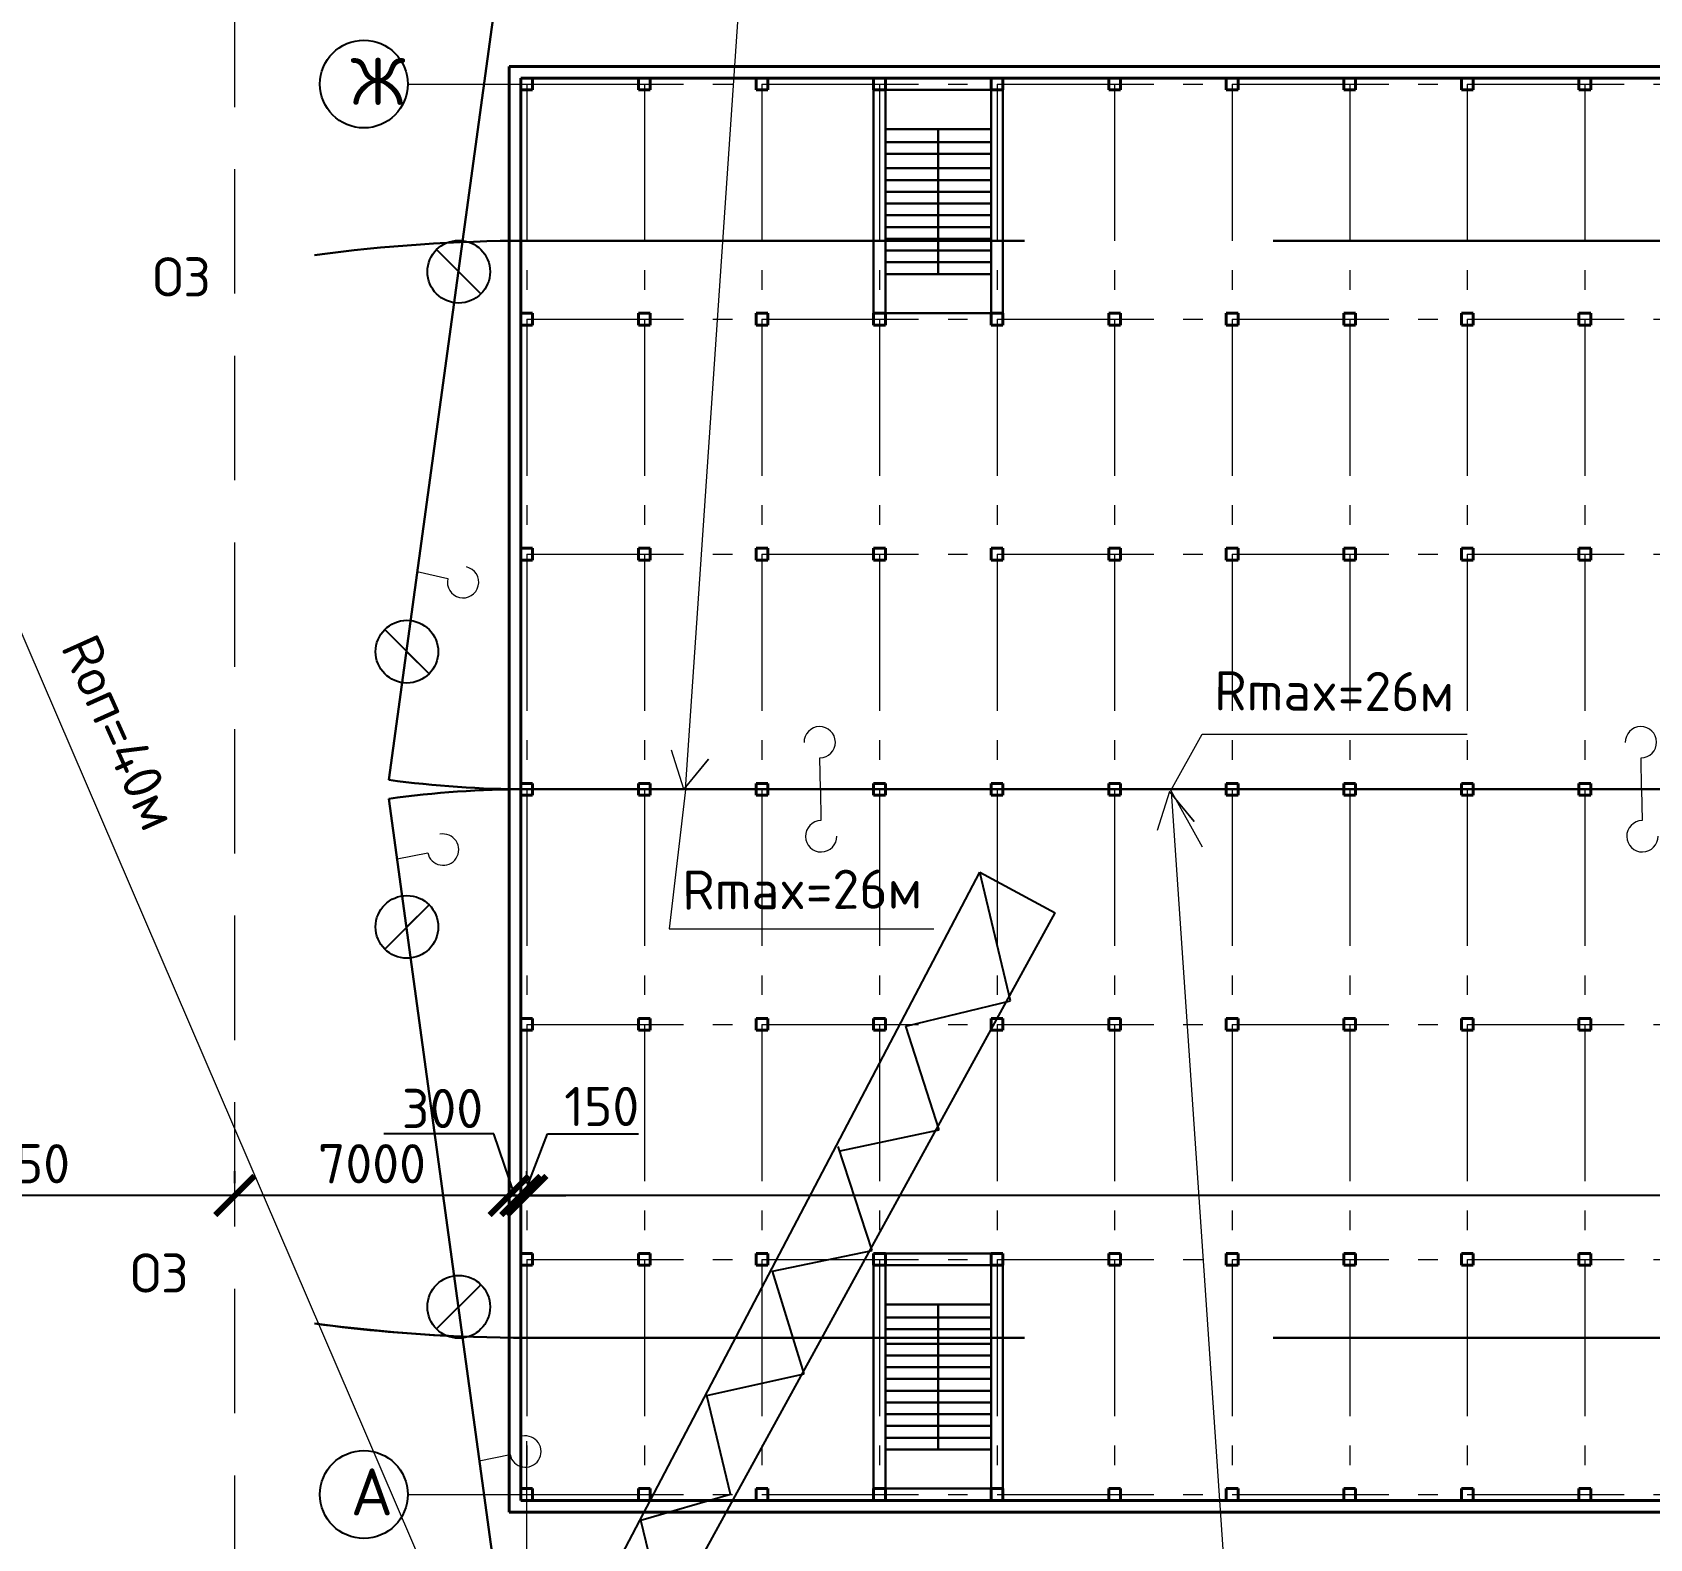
# Model space of a CAD drawing. Header units: millimetres. Extents: x -782 to 10910, y 3841 to 13237.
# Drawn here: x 969.5 to 1052, y 8406.8 to 8483.7 of the extents above; entities that cross this region are included whole.
import ezdxf

# ---------------------------------------------------------------- set-up
doc = ezdxf.new("R2010")
doc.units = ezdxf.units.MM
for name, pattern in [('ACAD_ISO10W100', [18, 12, -3, 0, -3]), ('CENTER2', [28.575, 19.05, -3.175, 3.175, -3.175]), ('GOST2.303 6', [12, 8, -1.5, 1, -1.5]), ('штриховая2', [9.525, 6.35, -3.175])]:
    doc.linetypes.add(name, pattern=pattern)
doc.layers.add('1', color=7, linetype='Continuous')
doc.layers.add('тонкая', color=7, linetype='Continuous')
doc.layers.add('Оbводка', color=1, linetype='Continuous', lineweight=90)
doc.styles.add('2.5', font='isocpeur.ttf', dxfattribs={"height": 2})
doc.styles.add('Isocpeur', font='isocpeur.ttf')
doc.dimstyles.new('М500 стройгенп', dxfattribs={"dimtxt": 2, "dimasz": 2, "dimexe": 1.25, "dimexo": 0.625, "dimtad": 1, "dimlfac": 500, "dimtxsty": '2.5', "dimblk": 'ARCHTICK', "dimcen": 2.5, "dimadec": 0, "dimazin": 0, "dimtfac": 1, "dimtmove": 0, "dimatfit": 3, "dimfxl": 1, "dimarcsym": 0})
pattern_1 = [(50, (1583.6516, 3876.2176), (4.5546167, -0.398477), [0.47625, -5.23875]), (355, (1583.6516, 3876.2176), (-0.8810855, 4.776421), [0.381, -4.1910146]), (100.45144, (1584.031, 3876.1844), (3.673531, 4.377944), [0.40475, -4.452256]), (46.1842, (1583.6516, 3877.4876), (6.776976, -1.051058), [0.714375, -7.858125]), (96.63556, (1584.216, 3877.4), (5.935103, 6.185653), [0.607126, -6.67839]), (351.18415, (1583.6516, 3877.4876), (5.935103, 6.185653), [0.571499, -6.286493]), (21, (1584.2866, 3877.17), (3.7903598, -2.55663), [0.47625, -5.23875]), (326, (1584.2866, 3877.17), (1.5450507, 4.604699), [0.381, -4.191]), (71.45144, (1584.6024, 3876.957), (5.3354105, 2.0480692), [0.40475, -4.4522484]), (37.5, (1583.6516, 3876.2176), (0.0772151, 2.11387597), [0, -4.1402, 0, -4.2545, 0, -4.206875]), (7.5, (1583.6516, 3876.2176), (1.6704916, 2.5045144), [0, -2.4257, 0, -4.04495, 0, -1.603375]), (327.5, (1582.2355, 3876.2176), (3.3897649, -0.1432186), [0, -1.5875, 0, -4.953, 0, -6.57225]), (317.5, (1581.6005, 3876.2176), (3.7032295, 0.6356623), [0, -2.06375, 0, -3.2893, 0, -4.66725])]

# ---------------------------------------------------------------- blocks, each defined once
blk = doc.blocks.new('_ArchTick')
at = {"color": 0, "linetype": 'ByBlock', "const_width": 0.15}
blk.add_lwpolyline([(-0.5, -0.5), (0.5, 0.5)], dxfattribs=at)
blk = doc.blocks.new('*D695')
at = {"color": 0, "lineweight": -2, "transparency": 16777216}
for p, q in [((994.705, 8424.911), (994.705, 8425.536)), ((1194.705, 8424.911), (1194.705, 8425.536)), ((1194.705, 8424.286), (994.705, 8424.286))]:
    blk.add_line(p, q, dxfattribs=at)
at = {"layer": 'Defpoints', "color": 0, "lineweight": -3, "transparency": 16777216}
for p in [(994.705, 8424.286), (994.705, 8424.286), (1194.705, 8424.286)]:
    blk.add_point(p, dxfattribs=at)
at = {"color": 0, "lineweight": -2, "transparency": 16777216, "xscale": 2, "yscale": 2, "zscale": 2, "rotation": 180}
blk.add_blockref('_ArchTick', (994.705, 8424.286), dxfattribs=at)
at = {"color": 0, "lineweight": -2, "transparency": 16777216, "xscale": 2, "yscale": 2, "zscale": 2}
blk.add_blockref('_ArchTick', (1194.705, 8424.286), dxfattribs=at)
at = {"color": 0, "lineweight": 20, "transparency": 16777216, "insert": (1094.705, 8425.911), "char_height": 2, "attachment_point": 5, "style": '2.5'}
blk.add_mtext('100000', dxfattribs=at)
blk = doc.blocks.new('*D696')
at = {"color": 0, "lineweight": -2, "transparency": 16777216}
for p, q in [((979.805, 8424.911), (979.805, 8425.536)), ((993.805, 8424.911), (993.805, 8425.536)), ((993.805, 8424.286), (979.805, 8424.286))]:
    blk.add_line(p, q, dxfattribs=at)
at = {"layer": 'Defpoints', "color": 0, "lineweight": -3, "transparency": 16777216}
for p in [(979.805, 8424.286), (979.805, 8424.286), (993.805, 8424.286)]:
    blk.add_point(p, dxfattribs=at)
at = {"color": 0, "lineweight": -2, "transparency": 16777216, "xscale": 2, "yscale": 2, "zscale": 2, "rotation": 180}
blk.add_blockref('_ArchTick', (979.805, 8424.286), dxfattribs=at)
at = {"color": 0, "lineweight": -2, "transparency": 16777216, "xscale": 2, "yscale": 2, "zscale": 2}
blk.add_blockref('_ArchTick', (993.805, 8424.286), dxfattribs=at)
at = {"color": 0, "lineweight": 20, "transparency": 16777216, "insert": (986.805, 8425.911), "char_height": 2, "attachment_point": 5, "style": '2.5'}
blk.add_mtext('7000', dxfattribs=at)
blk = doc.blocks.new('*D697')
at = {"color": 0, "lineweight": -2, "transparency": 16777216}
for p, q in [((956.705, 8426.337), (956.705, 8423.036)), ((979.805, 8424.911), (979.805, 8425.536)), ((979.805, 8424.286), (956.705, 8424.286))]:
    blk.add_line(p, q, dxfattribs=at)
at = {"layer": 'Defpoints', "color": 0, "lineweight": -3, "transparency": 16777216}
for p in [(956.705, 8426.962), (956.705, 8424.286), (979.805, 8424.286)]:
    blk.add_point(p, dxfattribs=at)
at = {"color": 0, "lineweight": -2, "transparency": 16777216, "xscale": 2, "yscale": 2, "zscale": 2, "rotation": 180}
blk.add_blockref('_ArchTick', (956.705, 8424.286), dxfattribs=at)
at = {"color": 0, "lineweight": -2, "transparency": 16777216, "xscale": 2, "yscale": 2, "zscale": 2}
blk.add_blockref('_ArchTick', (979.805, 8424.286), dxfattribs=at)
at = {"color": 0, "lineweight": 20, "transparency": 16777216, "insert": (968.255, 8425.911), "char_height": 2, "attachment_point": 5, "style": '2.5'}
blk.add_mtext('11550', dxfattribs=at)
blk = doc.blocks.new('*D671')
at = {"color": 0, "lineweight": -2, "transparency": 16777216}
for p, q in [((994.401, 8424.9), (994.401, 8425.536)), ((994.701, 8424.9), (994.701, 8425.536)), ((994.401, 8424.286), (992.401, 8424.286)), ((994.401, 8424.286), (994.701, 8424.286)), ((994.701, 8424.286), (996.701, 8424.286))]:
    blk.add_line(p, q, dxfattribs=at)
at = {"layer": 'Defpoints', "color": 0, "lineweight": -3, "transparency": 16777216}
for p in [(994.401, 8424.275), (994.701, 8424.286), (994.701, 8424.275)]:
    blk.add_point(p, dxfattribs=at)
at = {"color": 0, "lineweight": -2, "transparency": 16777216, "xscale": 2, "yscale": 2, "zscale": 2}
blk.add_blockref('_ArchTick', (994.401, 8424.286), dxfattribs=at)
at = {"color": 0, "lineweight": -2, "transparency": 16777216, "xscale": 2, "yscale": 2, "zscale": 2, "rotation": 180}
blk.add_blockref('_ArchTick', (994.701, 8424.286), dxfattribs=at)
at = {"color": 0, "lineweight": 25, "transparency": 16777216, "insert": (998.532, 8428.835), "char_height": 2, "attachment_point": 5, "style": '2.5'}
blk.add_mtext('150', dxfattribs=at)
blk = doc.blocks.new('*D672')
at = {"color": 0, "lineweight": -2, "transparency": 16777216}
for p, q in [((993.805, 8424.907), (993.805, 8425.536)), ((994.401, 8424.9), (994.401, 8425.536)), ((993.805, 8424.286), (991.805, 8424.286)), ((993.805, 8424.286), (994.401, 8424.286)), ((994.401, 8424.286), (996.401, 8424.286))]:
    blk.add_line(p, q, dxfattribs=at)
at = {"layer": 'Defpoints', "color": 0, "lineweight": -3, "transparency": 16777216}
for p in [(993.805, 8424.282), (994.401, 8424.286), (994.401, 8424.275)]:
    blk.add_point(p, dxfattribs=at)
at = {"color": 0, "lineweight": -2, "transparency": 16777216, "xscale": 2, "yscale": 2, "zscale": 2}
blk.add_blockref('_ArchTick', (993.805, 8424.286), dxfattribs=at)
at = {"color": 0, "lineweight": -2, "transparency": 16777216, "xscale": 2, "yscale": 2, "zscale": 2, "rotation": 180}
blk.add_blockref('_ArchTick', (994.401, 8424.286), dxfattribs=at)
at = {"color": 0, "lineweight": 25, "transparency": 16777216, "insert": (990.406, 8428.73), "char_height": 2, "attachment_point": 5, "style": '2.5'}
blk.add_mtext('300', dxfattribs=at)

msp = doc.modelspace()

# ---------------------------------------------------------------- hatches: boundary and pattern name
at = {"lineweight": 25}
h = msp.add_hatch(dxfattribs=at)
h.set_pattern_fill('ANSI31', color=256)
h.set_pattern_definition([(45, (1583.6516, 3876.2176), (-2.245064, 2.245064), [])])
h.paths.add_polyline_path([(1215.459891, 8340.025044), (1209.923205, 8340.025044), (1209.923205, 8333.025044), (1214.50293, 8333.025044)])
h.paths.add_polyline_path([(1187.812795, 8342.610368), (1188.126246, 8344.908848, -0.033531004), (1185.705448, 8347.025044), (1003.705448, 8347.025044, -0.033546474), (1001.28347, 8344.907949), (1001.597579, 8342.610296, -0.454591532), (1003.414294, 8341.025044), (1185.996602, 8341.025044, -0.454492205)])
h.paths.add_polyline_path([(1213.902884, 8561.271204), (1212.823408, 8561.378503, -0.097320235), (1204.652657, 8557.031615), (974.90797, 8557.025078), (973.812784, 8549.01398, -0.071737884), (980.589392, 8550.024763), (986.734885, 8550.054481, -0.164269753), (1001.28347, 8545.142139), (1001.597579, 8547.439792, -0.374956444), (1000.214299, 8549.025044, -1), (1003.414294, 8549.025044), (1185.996602, 8549.025044, -1), (1189.196596, 8549.025044, -0.381458001), (1187.777197, 8547.435272), (1188.095165, 8545.08807, -0.164703998), (1202.676011, 8550.025044), (1215.426368, 8550.025044)])
h.paths.add_polyline_path([(979.954892, 8551.152602, -1), (980.274891, 8551.152602, -1)], flags=16)
h.paths.add_polyline_path([(1187.777197, 8547.435272, -0.447745786), (1185.996602, 8549.025044), (1003.414294, 8549.025044, -0.454591532), (1001.597579, 8547.439792), (1001.28347, 8545.142139, -0.033546474), (1003.705448, 8543.025044), (1185.735368, 8543.025474, -0.032682346), (1188.095165, 8545.08807)])
h.paths.add_polyline_path([(1115.580242, 8548.427444), (1115.580242, 8555.027444), (1110.780242, 8555.027444), (1110.780242, 8548.427444)], flags=24)
h.paths.add_polyline_path([(1115.580242, 8541.078942), (1115.580242, 8547.678942), (1110.780242, 8547.678942), (1110.780242, 8541.078942)], flags=9)
h.paths.add_polyline_path([(1015.642602, 8541.350044), (1021.842602, 8541.350044), (1021.842602, 8546.150044), (1015.642602, 8546.150044)], flags=9)
h = msp.add_hatch(dxfattribs=at)
h.set_pattern_fill('AR-CONC', color=256, scale=0.025)
h.set_pattern_definition(pattern_1)
h.paths.add_polyline_path([(974.907966, 8557.025044), (973.705448, 8557.025044, 0.085693329), (965.657924, 8555.635603), (965.664041, 8544.726811, -0.096812565), (973.812784, 8549.01398)])
h.paths.add_polyline_path([(965.664041, 8544.726811), (965.657924, 8555.635603, 0.317259017), (949.705448, 8533.025044), (949.705448, 8357.025044, 0.414213562), (973.705448, 8333.025044), (974.907966, 8333.025044), (973.951005, 8340.025044), (973.812784, 8341.036108, -0.331250642), (956.705448, 8364.025044), (956.705448, 8526.025044, -0.170440016), (961.972548, 8541.027659, -0.232505761), (961.50545, 8541.977845, -0.671055341), (963.560689, 8542.819604, -0.029601779)])
h.paths.add_polyline_path([(962.963657, 8542.886893), (968.363657, 8542.886893), (968.363657, 8547.686893), (962.963657, 8547.686893)], flags=25)
h.paths.add_polyline_path([(950.136838, 8425.091193), (956.736838, 8425.091193), (956.736838, 8429.891193), (950.136838, 8429.891193)], flags=24)
h.paths.add_polyline_path([(951.630448, 8355.923754), (958.230448, 8355.923754), (958.230448, 8360.723754), (951.630448, 8360.723754)], flags=24)
h.paths.add_polyline_path([(949.518486, 8477.061573), (953.20848, 8477.061573), (953.20848, 8481.381565), (949.518486, 8481.381565)], flags=9)
at = {"lineweight": 20}
h = msp.add_hatch(dxfattribs=at)
h.set_pattern_fill('AR-CONC', color=256, scale=0.025)
h.paths.add_polyline_path([(1267.298085, 8340.025044), (1215.459891, 8340.025044), (1214.50293, 8333.025044), (1267.298085, 8333.025044)])
edge = h.paths.add_edge_path()
edge.add_line((1215.459891, 8340.025044), (1196.614408, 8340.025044))
edge.add_arc((1196.614408, 8352.02543), 12.000386, 223.86662461, 270, ccw=False)
edge.add_line((1187.962671, 8343.709379), (1187.812795, 8342.610368))
edge.add_arc((1187.596599, 8341.025044), 1.599997, 0, 82.23429528, ccw=False)
edge.add_arc((1187.596599, 8341.025044), 1.599997, -180, 0, ccw=False)
edge.add_line((1185.996602, 8341.025044), (1003.414294, 8341.025044))
edge.add_arc((1001.814297, 8341.025044), 1.599997, -180, 0, ccw=False)
edge.add_arc((1001.814297, 8341.025044), 1.599997, 97.78457087, 180, ccw=False)
edge.add_line((1001.597579, 8342.610296), (1001.447437, 8343.708559))
edge.add_arc((992.796488, 8352.02543), 12.000386, 270, 316.12794469, ccw=False)
edge.add_line((992.796488, 8340.025044), (973.951005, 8340.025044))
edge.add_line((973.951005, 8340.025044), (974.907966, 8333.025044))
edge.add_line((974.907966, 8333.025044), (1214.50293, 8333.025044))
edge.add_line((1214.50293, 8333.025044), (1215.459891, 8340.025044))
edge = h.paths.add_edge_path()
edge.add_arc((1196.614408, 8352.02543), 12.000386, 204.62550124, 223.86662461, ccw=False)
edge.add_line((1185.705448, 8347.025044), (1092.957698, 8347.025044))
edge.add_arc((1091.823806, 8347.417833), 1.199998, 199.10645728, 340.89354272, ccw=False)
edge.add_line((1090.689913, 8347.025044), (1003.705448, 8347.025044))
edge.add_arc((992.796488, 8352.02543), 12.000386, 316.12794469, 335.37449876, ccw=False)
edge.add_line((1001.447437, 8343.708559), (1001.597579, 8342.610296))
edge.add_arc((1001.814297, 8341.025044), 1.599997, 0, 97.78457087, ccw=False)
edge.add_line((1003.414294, 8341.025044), (1185.996602, 8341.025044))
edge.add_arc((1187.596599, 8341.025044), 1.599997, 82.23429528, 180, ccw=False)
edge.add_line((1187.812795, 8342.610368), (1187.962671, 8343.709379))
edge = h.paths.add_edge_path()
edge.add_line((1214.478098, 8557.025044), (974.907966, 8557.025044))
edge.add_line((974.907966, 8557.025044), (973.951005, 8550.025044))
edge.add_line((973.951005, 8550.025044), (992.796488, 8550.025044))
edge.add_arc((992.796488, 8538.024658), 12.000386, 43.87205531, 90, ccw=False)
edge.add_line((1001.447437, 8546.341529), (1001.597579, 8547.439792))
edge.add_arc((1001.814297, 8549.025044), 1.599997, 180, 262.21542913, ccw=False)
edge.add_arc((1001.814297, 8549.025044), 1.599997, 0, 180, ccw=False)
edge.add_line((1003.414294, 8549.025044), (1185.996602, 8549.025044))
edge.add_arc((1187.596599, 8549.025044), 1.599997, 0, 180, ccw=False)
edge.add_arc((1187.596599, 8549.025044), 1.599997, -83.51900907, 0, ccw=False)
edge.add_line((1187.777197, 8547.435272), (1188.095165, 8545.08807))
edge.add_arc((1247.536926, 8452.334262), 110.1662, 117.53133097, 122.65399107, ccw=False)
edge.add_line((1196.614408, 8550.025044), (1215.426368, 8550.025044))
edge.add_line((1215.426368, 8550.025044), (1214.478098, 8557.025044))
edge = h.paths.add_edge_path()
edge.add_line((974.907966, 8557.025044), (965.65707, 8557.025044))
edge.add_line((965.65707, 8557.025044), (965.661184, 8549.632475))
edge.add_arc((968.705448, 8538.025044), 12, 90, 104.69589657, ccw=False)
edge.add_line((968.705448, 8550.025044), (973.951005, 8550.025044))
edge.add_line((973.951005, 8550.025044), (974.907966, 8557.025044))
edge = h.paths.add_edge_path()
edge.add_line((1188.095165, 8545.08807), (1187.777197, 8547.435272))
edge.add_arc((1187.596599, 8549.025044), 1.599997, 180, 276.48099093, ccw=False)
edge.add_line((1185.996602, 8549.025044), (1003.414294, 8549.025044))
edge.add_arc((1001.814297, 8549.025044), 1.599997, -97.78457087, 0, ccw=False)
edge.add_line((1001.597579, 8547.439792), (1001.447437, 8546.341529))
edge.add_arc((992.796488, 8538.024658), 12.000386, 24.62550124, 43.87205531, ccw=False)
edge.add_line((1003.705448, 8543.025044), (1088.315317, 8543.025044))
edge.add_arc((1088.901294, 8541.977845), 1.199998, 60.7700888, 119.2299112, ccw=False)
edge.add_line((1089.487272, 8543.025044), (1185.705448, 8543.025044))
edge.add_arc((1187.845715, 8542.961438), 2.141212, 83.30987815, 178.29773268, ccw=False)
h.paths.add_polyline_path([(1089.653988, 8542.309809), (1092.893983, 8542.309809), (1092.893983, 8543.025044), (1089.653988, 8543.025044)])
h.paths.add_polyline_path([(1215.426368, 8550.025044), (1267.298085, 8550.025044), (1267.298085, 8557.025044), (1214.478098, 8557.025044)])
edge = h.paths.add_edge_path()
edge.add_arc((973.705448, 8533.025044), 24, 109.59180627, 180)
edge.add_line((949.705448, 8533.025044), (949.705448, 8357.025044))
edge.add_arc((973.705448, 8357.025044), 24, 180, 270)
edge.add_line((973.705448, 8333.025044), (974.907966, 8333.025044))
edge.add_line((974.907966, 8333.025044), (973.951005, 8340.025044))
edge.add_line((973.951005, 8340.025044), (968.705448, 8340.025044))
edge.add_arc((945.734885, 8329.054481), 25.455844, 25.52877937, 64.47122063)
edge.add_line((956.705448, 8352.025044), (956.705448, 8538.025044))
edge.add_arc((968.705448, 8538.025044), 12, 104.69589657, 180, ccw=False)
edge.add_line((965.661184, 8549.632475), (965.657844, 8555.635574))
at = {"lineweight": 25}
h = msp.add_hatch(dxfattribs=at)
h.set_pattern_fill('AR-CONC', color=256, scale=0.025)
h.set_pattern_definition(pattern_1)
h.paths.add_polyline_path([(1000.214299, 8341.025044, -0.374956444), (1001.597579, 8342.610296), (1001.447437, 8343.708559, -0.204033738), (992.796488, 8340.025044), (980.705448, 8340.025044, -0.072953131), (973.812784, 8341.036108), (974.907966, 8333.025044), (1208.423205, 8333.025044), (1208.423205, 8340.025044), (1196.614408, 8340.025044, -0.077886135), (1192.94311, 8340.600421), (1189.191574, 8340.89837, -0.96113778), (1185.996602, 8341.025044), (1003.414294, 8341.025044, -1)])
h.paths.add_polyline_path([(950.136838, 8425.091193), (956.736838, 8425.091193), (956.736838, 8429.891193), (950.136838, 8429.891193)], flags=24)
h.paths.add_polyline_path([(951.630448, 8355.923754), (958.230448, 8355.923754), (958.230448, 8360.723754), (951.630448, 8360.723754)], flags=24)
h.paths.add_polyline_path([(949.518486, 8477.061573), (953.20848, 8477.061573), (953.20848, 8481.381565), (949.518486, 8481.381565)], flags=9)
h.paths.add_polyline_path([(1115.580242, 8334.122644), (1115.580242, 8340.722644), (1110.780242, 8340.722644), (1110.780242, 8334.122644)], flags=24)
edge = h.paths.add_edge_path()
edge.add_arc((973.705448, 8533.025044), 24, 109.59160183, 180)
edge.add_line((949.705448, 8533.025044), (949.705448, 8357.025044))
edge.add_arc((973.705448, 8357.025044), 24, 180, 270)
edge.add_line((973.705448, 8333.025044), (974.907966, 8333.025044))
edge.add_line((974.907966, 8333.025044), (973.951005, 8340.025044))
edge.add_line((973.951005, 8340.025044), (973.812784, 8341.036108))
edge.add_arc((980.705448, 8364.025044), 24, 180, 253.30994122, ccw=False)
edge.add_line((956.705448, 8364.025044), (956.705448, 8538.025044))
edge.add_arc((968.705448, 8538.025044), 12, 104.69537151, 180, ccw=False)
edge.add_line((965.66129, 8549.632503), (965.657924, 8555.635603))
at = {"lineweight": 20}
h = msp.add_hatch(dxfattribs=at)
h.set_pattern_fill('ANSI31', color=256, angle=90)
h.set_pattern_definition([(135, (-1240.9895, 5250.015), (-2.245064, -2.245064), [])])
h.paths.add_polyline_path([(1003.705448, 8347.025044, -0.084176912), (1001.447437, 8343.708559), (1001.597579, 8342.610296, -0.454591532), (1003.414294, 8341.025044), (1185.996602, 8341.025044, -0.454492205), (1187.812795, 8342.610368), (1187.962671, 8343.709379, -0.084153049), (1185.705448, 8347.025044), (1092.957698, 8347.025044, -0.71189231), (1090.689913, 8347.025044)])
h.paths.add_polyline_path([(1003.414294, 8549.025044, -0.454591532), (1001.597579, 8547.439792), (1001.447437, 8546.341529, -0.084176912), (1003.705448, 8543.025044), (1088.315317, 8543.025044, -0.260759243), (1089.487272, 8543.025044), (1185.705448, 8543.025044, -0.083164554), (1187.930084, 8546.306674), (1187.777197, 8547.435272, -0.447745786), (1185.996602, 8549.025044)])
h.paths.add_polyline_path([(1089.656371, 8542.370197), (1095.056371, 8542.370197), (1095.056371, 8547.170197), (1089.656371, 8547.170197)], flags=9)
h.paths.add_polyline_path([(1223.361022, 8541.724112), (1228.361022, 8541.724112), (1228.361022, 8546.524112), (1223.361022, 8546.524112)], flags=9)

# ---------------------------------------------------------------- linework, layer by layer
at = {"lineweight": 30}
for p, q in [((987.662112, 8445.504258), (994.705448, 8497.025044)), ((1013.005448, 8481.325044), (1018.405448, 8481.325044)), ((1012.405448, 8480.725044), (1012.405448, 8469.325044)), ((1013.005448, 8469.325044), (1013.005448, 8480.725044)), ((1013.005448, 8480.725044), (1013.005448, 8478.725044)), ((1013.005448, 8480.725044), (1018.405448, 8480.725044)), ((1018.405448, 8480.725044), (1018.405448, 8469.325044)), ((1019.005448, 8469.325044), (1019.005448, 8480.725044)), ((1013.005448, 8478.725044), (1018.405448, 8478.725044)), ((1015.705448, 8471.325044), (1015.705448, 8478.725044)), ((1013.005448, 8478.063727), (1018.405448, 8478.063727)), ((1013.005448, 8477.463727), (1018.405448, 8477.463727)), ((1013.005448, 8476.725044), (1018.405448, 8476.725044)), ((1013.005448, 8476.125044), (1018.405448, 8476.125044)), ((1013.005448, 8475.525044), (1018.405448, 8475.525044)), ((1013.005448, 8474.925044), (1018.405448, 8474.925044)), ((1013.005448, 8474.325044), (1018.405448, 8474.325044)), ((1013.005448, 8473.725044), (1018.405448, 8473.725044)), ((1013.005448, 8473.125044), (1018.405448, 8473.125044)), ((1013.005448, 8472.525044), (1018.405448, 8472.525044)), ((1013.005448, 8471.925044), (1018.405448, 8471.925044)), ((1013.005448, 8469.325044), (1013.005448, 8471.325044)), ((1013.005448, 8471.325044), (1018.405448, 8471.325044)), ((1018.405448, 8469.325044), (1013.005448, 8469.325044)), ((987.662112, 8444.54583), (994.705448, 8393.025044)), ((1012.405448, 8420.725044), (1012.405448, 8409.325044)), ((1013.005448, 8421.325044), (1018.405448, 8421.325044)), ((1013.005448, 8409.325044), (1013.005448, 8420.725044)), ((1013.005448, 8420.725044), (1013.005448, 8418.725044)), ((1013.005448, 8420.725044), (1018.405448, 8420.725044)), ((1018.405448, 8420.725044), (1018.405448, 8409.325044)), ((1019.005448, 8409.325044), (1019.005448, 8420.725044)), ((1013.005448, 8418.725044), (1018.405448, 8418.725044)), ((1015.705448, 8411.325044), (1015.705448, 8418.725044)), ((1013.005448, 8418.063727), (1018.405448, 8418.063727)), ((1013.005448, 8417.463727), (1018.405448, 8417.463727)), ((1013.005448, 8416.725044), (1018.405448, 8416.725044)), ((1013.005448, 8416.125044), (1018.405448, 8416.125044)), ((1013.005448, 8415.525044), (1018.405448, 8415.525044)), ((1013.005448, 8414.925044), (1018.405448, 8414.925044)), ((1013.005448, 8414.325044), (1018.405448, 8414.325044)), ((1013.005448, 8413.725044), (1018.405448, 8413.725044)), ((1013.005448, 8413.125044), (1018.405448, 8413.125044)), ((1013.005448, 8412.525044), (1018.405448, 8412.525044)), ((1013.005448, 8411.925044), (1018.405448, 8411.925044)), ((1013.005448, 8409.325044), (1013.005448, 8411.325044)), ((1013.005448, 8411.325044), (1018.405448, 8411.325044)), ((1018.405448, 8409.325044), (1013.005448, 8409.325044))]:
    msp.add_line(p, q, dxfattribs=at)
at = {"lineweight": 20}
for p, q in [((1002.812741, 8445.034839), (1006.342551, 8496.914897)), ((1002.820947, 8445.155451), (1001.974222, 8437.900495)), ((1027.599273, 8444.905102), (1031.129083, 8393.025044)), ((994.705448, 8424.286412), (993.805448, 8424.286412))]:
    msp.add_line(p, q, dxfattribs=at)
at = {"linetype": 'штриховая2', "lineweight": 20}
msp.add_line((979.805448, 8394.125044), (979.805448, 8495.925044), dxfattribs=at)
at = {"lineweight": 40}
for p, q in [((994.405448, 8481.925044), (993.805448, 8481.925044)), ((993.805448, 8481.925044), (993.805448, 8411.466992)), ((1195.605448, 8481.925044), (994.405448, 8481.925044)), ((995.005448, 8481.325044), (994.405448, 8481.325044)), ((994.405448, 8481.325044), (994.405448, 8480.725044)), ((1195.005448, 8481.325044), (994.405448, 8481.325044)), ((994.405448, 8481.325044), (994.405448, 8408.725044)), ((995.005448, 8480.725044), (995.005448, 8481.325044)), ((1001.005448, 8481.325044), (1000.405448, 8481.325044)), ((1000.405448, 8481.325044), (1000.405448, 8480.725044)), ((1001.005448, 8480.725044), (1001.005448, 8481.325044)), ((1007.005448, 8481.325044), (1006.405448, 8481.325044)), ((1006.405448, 8481.325044), (1006.405448, 8480.725044)), ((1007.005448, 8480.725044), (1007.005448, 8481.325044)), ((1013.005448, 8481.325044), (1012.405448, 8481.325044)), ((1012.405448, 8481.325044), (1012.405448, 8480.725044)), ((1013.005448, 8480.725044), (1013.005448, 8481.325044)), ((1019.005448, 8481.325044), (1018.405448, 8481.325044)), ((1018.405448, 8481.325044), (1018.405448, 8480.725044)), ((1019.005448, 8480.725044), (1019.005448, 8481.325044)), ((1025.005448, 8481.325044), (1024.405448, 8481.325044)), ((1024.405448, 8481.325044), (1024.405448, 8480.725044)), ((1025.005448, 8480.725044), (1025.005448, 8481.325044)), ((1031.005448, 8481.325044), (1030.405448, 8481.325044)), ((1030.405448, 8481.325044), (1030.405448, 8480.725044)), ((1031.005448, 8480.725044), (1031.005448, 8481.325044)), ((1037.005448, 8481.325044), (1036.405448, 8481.325044)), ((1036.405448, 8481.325044), (1036.405448, 8480.725044)), ((1037.005448, 8480.725044), (1037.005448, 8481.325044)), ((1043.005448, 8481.325044), (1042.405448, 8481.325044)), ((1042.405448, 8481.325044), (1042.405448, 8480.725044)), ((1043.005448, 8480.725044), (1043.005448, 8481.325044)), ((1049.005448, 8481.325044), (1048.405448, 8481.325044)), ((1048.405448, 8481.325044), (1048.405448, 8480.725044)), ((1049.005448, 8480.725044), (1049.005448, 8481.325044)), ((994.405448, 8480.725044), (995.005448, 8480.725044)), ((1000.405448, 8480.725044), (1001.005448, 8480.725044)), ((1006.405448, 8480.725044), (1007.005448, 8480.725044)), ((1012.405448, 8480.725044), (1013.005448, 8480.725044)), ((1018.405448, 8480.725044), (1019.005448, 8480.725044)), ((1024.405448, 8480.725044), (1025.005448, 8480.725044)), ((1030.405448, 8480.725044), (1031.005448, 8480.725044)), ((1036.405448, 8480.725044), (1037.005448, 8480.725044)), ((1042.405448, 8480.725044), (1043.005448, 8480.725044)), ((1048.405448, 8480.725044), (1049.005448, 8480.725044)), ((995.005448, 8469.325044), (994.405448, 8469.325044)), ((994.405448, 8469.325044), (994.405448, 8468.725044)), ((994.405448, 8468.725044), (995.005448, 8468.725044)), ((995.005448, 8468.725044), (995.005448, 8469.325044)), ((1001.005448, 8469.325044), (1000.405448, 8469.325044)), ((1000.405448, 8469.325044), (1000.405448, 8468.725044)), ((1000.405448, 8468.725044), (1001.005448, 8468.725044)), ((1001.005448, 8468.725044), (1001.005448, 8469.325044)), ((1007.005448, 8469.325044), (1006.405448, 8469.325044)), ((1006.405448, 8469.325044), (1006.405448, 8468.725044)), ((1006.405448, 8468.725044), (1007.005448, 8468.725044)), ((1007.005448, 8468.725044), (1007.005448, 8469.325044)), ((1013.005448, 8469.325044), (1012.405448, 8469.325044)), ((1012.405448, 8469.325044), (1012.405448, 8468.725044)), ((1012.405448, 8468.725044), (1013.005448, 8468.725044)), ((1013.005448, 8468.725044), (1013.005448, 8469.325044)), ((1019.005448, 8469.325044), (1018.405448, 8469.325044)), ((1018.405448, 8469.325044), (1018.405448, 8468.725044)), ((1018.405448, 8468.725044), (1019.005448, 8468.725044)), ((1019.005448, 8468.725044), (1019.005448, 8469.325044)), ((1025.005448, 8469.325044), (1024.405448, 8469.325044)), ((1024.405448, 8469.325044), (1024.405448, 8468.725044)), ((1024.405448, 8468.725044), (1025.005448, 8468.725044)), ((1025.005448, 8468.725044), (1025.005448, 8469.325044)), ((1031.005448, 8469.325044), (1030.405448, 8469.325044)), ((1030.405448, 8469.325044), (1030.405448, 8468.725044)), ((1030.405448, 8468.725044), (1031.005448, 8468.725044)), ((1031.005448, 8468.725044), (1031.005448, 8469.325044)), ((1037.005448, 8469.325044), (1036.405448, 8469.325044)), ((1036.405448, 8469.325044), (1036.405448, 8468.725044)), ((1036.405448, 8468.725044), (1037.005448, 8468.725044)), ((1037.005448, 8468.725044), (1037.005448, 8469.325044)), ((1043.005448, 8469.325044), (1042.405448, 8469.325044)), ((1042.405448, 8469.325044), (1042.405448, 8468.725044)), ((1042.405448, 8468.725044), (1043.005448, 8468.725044)), ((1043.005448, 8468.725044), (1043.005448, 8469.325044)), ((1049.005448, 8469.325044), (1048.405448, 8469.325044)), ((1048.405448, 8469.325044), (1048.405448, 8468.725044)), ((1048.405448, 8468.725044), (1049.005448, 8468.725044)), ((1049.005448, 8468.725044), (1049.005448, 8469.325044)), ((995.005448, 8457.325044), (994.405448, 8457.325044)), ((994.405448, 8457.325044), (994.405448, 8456.725044)), ((995.005448, 8456.725044), (995.005448, 8457.325044)), ((1001.005448, 8457.325044), (1000.405448, 8457.325044)), ((1000.405448, 8457.325044), (1000.405448, 8456.725044)), ((1001.005448, 8456.725044), (1001.005448, 8457.325044)), ((1007.005448, 8457.325044), (1006.405448, 8457.325044)), ((1006.405448, 8457.325044), (1006.405448, 8456.725044)), ((1007.005448, 8456.725044), (1007.005448, 8457.325044)), ((1013.005448, 8457.325044), (1012.405448, 8457.325044)), ((1012.405448, 8457.325044), (1012.405448, 8456.725044)), ((1013.005448, 8456.725044), (1013.005448, 8457.325044)), ((1019.005448, 8457.325044), (1018.405448, 8457.325044)), ((1018.405448, 8457.325044), (1018.405448, 8456.725044)), ((1019.005448, 8456.725044), (1019.005448, 8457.325044)), ((1025.005448, 8457.325044), (1024.405448, 8457.325044)), ((1024.405448, 8457.325044), (1024.405448, 8456.725044)), ((1025.005448, 8456.725044), (1025.005448, 8457.325044)), ((1031.005448, 8457.325044), (1030.405448, 8457.325044)), ((1030.405448, 8457.325044), (1030.405448, 8456.725044)), ((1031.005448, 8456.725044), (1031.005448, 8457.325044)), ((1037.005448, 8457.325044), (1036.405448, 8457.325044)), ((1036.405448, 8457.325044), (1036.405448, 8456.725044)), ((1037.005448, 8456.725044), (1037.005448, 8457.325044)), ((1043.005448, 8457.325044), (1042.405448, 8457.325044)), ((1042.405448, 8457.325044), (1042.405448, 8456.725044)), ((1043.005448, 8456.725044), (1043.005448, 8457.325044)), ((1049.005448, 8457.325044), (1048.405448, 8457.325044)), ((1048.405448, 8457.325044), (1048.405448, 8456.725044)), ((1049.005448, 8456.725044), (1049.005448, 8457.325044)), ((994.405448, 8456.725044), (995.005448, 8456.725044)), ((1000.405448, 8456.725044), (1001.005448, 8456.725044)), ((1006.405448, 8456.725044), (1007.005448, 8456.725044)), ((1012.405448, 8456.725044), (1013.005448, 8456.725044)), ((1018.405448, 8456.725044), (1019.005448, 8456.725044)), ((1024.405448, 8456.725044), (1025.005448, 8456.725044)), ((1030.405448, 8456.725044), (1031.005448, 8456.725044)), ((1036.405448, 8456.725044), (1037.005448, 8456.725044)), ((1042.405448, 8456.725044), (1043.005448, 8456.725044)), ((1048.405448, 8456.725044), (1049.005448, 8456.725044)), ((995.005448, 8445.325044), (994.405448, 8445.325044)), ((994.405448, 8445.325044), (994.405448, 8444.725044)), ((994.405448, 8444.725044), (995.005448, 8444.725044)), ((995.005448, 8444.725044), (995.005448, 8445.325044)), ((1001.005448, 8445.325044), (1000.405448, 8445.325044)), ((1000.405448, 8445.325044), (1000.405448, 8444.725044)), ((1000.405448, 8444.725044), (1001.005448, 8444.725044)), ((1001.005448, 8444.725044), (1001.005448, 8445.325044)), ((1007.005448, 8445.325044), (1006.405448, 8445.325044)), ((1006.405448, 8445.325044), (1006.405448, 8444.725044)), ((1006.405448, 8444.725044), (1007.005448, 8444.725044)), ((1007.005448, 8444.725044), (1007.005448, 8445.325044)), ((1013.005448, 8445.325044), (1012.405448, 8445.325044)), ((1012.405448, 8445.325044), (1012.405448, 8444.725044)), ((1012.405448, 8444.725044), (1013.005448, 8444.725044)), ((1013.005448, 8444.725044), (1013.005448, 8445.325044)), ((1019.005448, 8445.325044), (1018.405448, 8445.325044)), ((1018.405448, 8445.325044), (1018.405448, 8444.725044)), ((1018.405448, 8444.725044), (1019.005448, 8444.725044)), ((1019.005448, 8444.725044), (1019.005448, 8445.325044)), ((1025.005448, 8445.325044), (1024.405448, 8445.325044)), ((1024.405448, 8445.325044), (1024.405448, 8444.725044)), ((1024.405448, 8444.725044), (1025.005448, 8444.725044)), ((1025.005448, 8444.725044), (1025.005448, 8445.325044)), ((1031.005448, 8445.325044), (1030.405448, 8445.325044)), ((1030.405448, 8445.325044), (1030.405448, 8444.725044)), ((1030.405448, 8444.725044), (1031.005448, 8444.725044)), ((1031.005448, 8444.725044), (1031.005448, 8445.325044)), ((1037.005448, 8445.325044), (1036.405448, 8445.325044)), ((1036.405448, 8445.325044), (1036.405448, 8444.725044)), ((1036.405448, 8444.725044), (1037.005448, 8444.725044)), ((1037.005448, 8444.725044), (1037.005448, 8445.325044)), ((1043.005448, 8445.325044), (1042.405448, 8445.325044)), ((1042.405448, 8445.325044), (1042.405448, 8444.725044)), ((1042.405448, 8444.725044), (1043.005448, 8444.725044)), ((1043.005448, 8444.725044), (1043.005448, 8445.325044)), ((1049.005448, 8445.325044), (1048.405448, 8445.325044)), ((1048.405448, 8445.325044), (1048.405448, 8444.725044)), ((1048.405448, 8444.725044), (1049.005448, 8444.725044)), ((1049.005448, 8444.725044), (1049.005448, 8445.325044)), ((995.005448, 8433.325044), (994.405448, 8433.325044)), ((994.405448, 8433.325044), (994.405448, 8432.725044)), ((995.005448, 8432.725044), (995.005448, 8433.325044)), ((1001.005448, 8433.325044), (1000.405448, 8433.325044)), ((1000.405448, 8433.325044), (1000.405448, 8432.725044)), ((1001.005448, 8432.725044), (1001.005448, 8433.325044)), ((1007.005448, 8433.325044), (1006.405448, 8433.325044)), ((1006.405448, 8433.325044), (1006.405448, 8432.725044)), ((1007.005448, 8432.725044), (1007.005448, 8433.325044)), ((1013.005448, 8433.325044), (1012.405448, 8433.325044)), ((1012.405448, 8433.325044), (1012.405448, 8432.725044)), ((1013.005448, 8432.725044), (1013.005448, 8433.325044)), ((1019.005448, 8433.325044), (1018.405448, 8433.325044)), ((1018.405448, 8433.325044), (1018.405448, 8432.725044)), ((1019.005448, 8432.725044), (1019.005448, 8433.325044)), ((1025.005448, 8433.325044), (1024.405448, 8433.325044)), ((1024.405448, 8433.325044), (1024.405448, 8432.725044)), ((1025.005448, 8432.725044), (1025.005448, 8433.325044)), ((1031.005448, 8433.325044), (1030.405448, 8433.325044)), ((1030.405448, 8433.325044), (1030.405448, 8432.725044)), ((1031.005448, 8432.725044), (1031.005448, 8433.325044)), ((1037.005448, 8433.325044), (1036.405448, 8433.325044)), ((1036.405448, 8433.325044), (1036.405448, 8432.725044)), ((1037.005448, 8432.725044), (1037.005448, 8433.325044)), ((1043.005448, 8433.325044), (1042.405448, 8433.325044)), ((1042.405448, 8433.325044), (1042.405448, 8432.725044)), ((1043.005448, 8432.725044), (1043.005448, 8433.325044)), ((1049.005448, 8433.325044), (1048.405448, 8433.325044)), ((1048.405448, 8433.325044), (1048.405448, 8432.725044)), ((1049.005448, 8432.725044), (1049.005448, 8433.325044)), ((994.405448, 8432.725044), (995.005448, 8432.725044)), ((1000.405448, 8432.725044), (1001.005448, 8432.725044)), ((1006.405448, 8432.725044), (1007.005448, 8432.725044)), ((1012.405448, 8432.725044), (1013.005448, 8432.725044)), ((1018.405448, 8432.725044), (1019.005448, 8432.725044)), ((1024.405448, 8432.725044), (1025.005448, 8432.725044)), ((1030.405448, 8432.725044), (1031.005448, 8432.725044)), ((1036.405448, 8432.725044), (1037.005448, 8432.725044)), ((1042.405448, 8432.725044), (1043.005448, 8432.725044)), ((1048.405448, 8432.725044), (1049.005448, 8432.725044)), ((995.005448, 8421.325044), (994.405448, 8421.325044)), ((994.405448, 8421.325044), (994.405448, 8420.725044)), ((994.405448, 8420.725044), (995.005448, 8420.725044)), ((995.005448, 8420.725044), (995.005448, 8421.325044)), ((1001.005448, 8421.325044), (1000.405448, 8421.325044)), ((1000.405448, 8421.325044), (1000.405448, 8420.725044)), ((1000.405448, 8420.725044), (1001.005448, 8420.725044)), ((1001.005448, 8420.725044), (1001.005448, 8421.325044)), ((1007.005448, 8421.325044), (1006.405448, 8421.325044)), ((1006.405448, 8421.325044), (1006.405448, 8420.725044)), ((1006.405448, 8420.725044), (1007.005448, 8420.725044)), ((1007.005448, 8420.725044), (1007.005448, 8421.325044)), ((1013.005448, 8421.325044), (1012.405448, 8421.325044)), ((1012.405448, 8421.325044), (1012.405448, 8420.725044)), ((1012.405448, 8420.725044), (1013.005448, 8420.725044)), ((1013.005448, 8420.725044), (1013.005448, 8421.325044)), ((1019.005448, 8421.325044), (1018.405448, 8421.325044)), ((1018.405448, 8421.325044), (1018.405448, 8420.725044)), ((1018.405448, 8420.725044), (1019.005448, 8420.725044)), ((1019.005448, 8420.725044), (1019.005448, 8421.325044)), ((1025.005448, 8421.325044), (1024.405448, 8421.325044)), ((1024.405448, 8421.325044), (1024.405448, 8420.725044)), ((1024.405448, 8420.725044), (1025.005448, 8420.725044)), ((1025.005448, 8420.725044), (1025.005448, 8421.325044)), ((1031.005448, 8421.325044), (1030.405448, 8421.325044)), ((1030.405448, 8421.325044), (1030.405448, 8420.725044)), ((1030.405448, 8420.725044), (1031.005448, 8420.725044)), ((1031.005448, 8420.725044), (1031.005448, 8421.325044)), ((1037.005448, 8421.325044), (1036.405448, 8421.325044)), ((1036.405448, 8421.325044), (1036.405448, 8420.725044)), ((1036.405448, 8420.725044), (1037.005448, 8420.725044)), ((1037.005448, 8420.725044), (1037.005448, 8421.325044)), ((1043.005448, 8421.325044), (1042.405448, 8421.325044)), ((1042.405448, 8421.325044), (1042.405448, 8420.725044)), ((1042.405448, 8420.725044), (1043.005448, 8420.725044)), ((1043.005448, 8420.725044), (1043.005448, 8421.325044)), ((1049.005448, 8421.325044), (1048.405448, 8421.325044)), ((1048.405448, 8421.325044), (1048.405448, 8420.725044)), ((1048.405448, 8420.725044), (1049.005448, 8420.725044)), ((1049.005448, 8420.725044), (1049.005448, 8421.325044)), ((993.805448, 8411.466992), (993.805448, 8408.725044)), ((995.005448, 8409.325044), (994.405448, 8409.325044)), ((994.405448, 8409.325044), (994.405448, 8408.725044)), ((995.005448, 8408.725044), (995.005448, 8409.325044)), ((1001.005448, 8409.325044), (1000.405448, 8409.325044)), ((1000.405448, 8409.325044), (1000.405448, 8408.725044)), ((1001.005448, 8408.725044), (1001.005448, 8409.325044)), ((1007.005448, 8409.325044), (1006.405448, 8409.325044)), ((1006.405448, 8409.325044), (1006.405448, 8408.725044)), ((1007.005448, 8408.725044), (1007.005448, 8409.325044)), ((1013.005448, 8409.325044), (1012.405448, 8409.325044)), ((1012.405448, 8409.325044), (1012.405448, 8408.725044)), ((1013.005448, 8408.725044), (1013.005448, 8409.325044)), ((1019.005448, 8409.325044), (1018.405448, 8409.325044)), ((1018.405448, 8409.325044), (1018.405448, 8408.725044)), ((1019.005448, 8408.725044), (1019.005448, 8409.325044)), ((1025.005448, 8409.325044), (1024.405448, 8409.325044)), ((1024.405448, 8409.325044), (1024.405448, 8408.725044)), ((1025.005448, 8408.725044), (1025.005448, 8409.325044)), ((1031.005448, 8409.325044), (1030.405448, 8409.325044)), ((1030.405448, 8409.325044), (1030.405448, 8408.725044)), ((1031.005448, 8408.725044), (1031.005448, 8409.325044)), ((1037.005448, 8409.325044), (1036.405448, 8409.325044)), ((1036.405448, 8409.325044), (1036.405448, 8408.725044)), ((1037.005448, 8408.725044), (1037.005448, 8409.325044)), ((1043.005448, 8409.325044), (1042.405448, 8409.325044)), ((1042.405448, 8409.325044), (1042.405448, 8408.725044)), ((1043.005448, 8408.725044), (1043.005448, 8409.325044)), ((1049.005448, 8409.325044), (1048.405448, 8409.325044)), ((1048.405448, 8409.325044), (1048.405448, 8408.725044)), ((1049.005448, 8408.725044), (1049.005448, 8409.325044)), ((993.805448, 8408.725044), (993.805448, 8408.125044)), ((994.405448, 8408.725044), (995.005448, 8408.725044)), ((994.405448, 8408.725044), (1195.005448, 8408.725044)), ((1000.405448, 8408.725044), (1001.005448, 8408.725044)), ((1006.405448, 8408.725044), (1007.005448, 8408.725044)), ((1012.405448, 8408.725044), (1013.005448, 8408.725044)), ((1018.405448, 8408.725044), (1019.005448, 8408.725044)), ((1024.405448, 8408.725044), (1025.005448, 8408.725044)), ((1030.405448, 8408.725044), (1031.005448, 8408.725044)), ((1036.405448, 8408.725044), (1037.005448, 8408.725044)), ((1042.405448, 8408.725044), (1043.005448, 8408.725044)), ((1048.405448, 8408.725044), (1049.005448, 8408.725044)), ((993.805448, 8408.125044), (1195.005448, 8408.125044))]:
    msp.add_line(p, q, dxfattribs=at)
at = {"linetype": 'ACAD_ISO10W100', "lineweight": 20}
for p, q in [((988.596682, 8481.025044), (995.361832, 8481.025044)), ((988.596682, 8409.025044), (995.361832, 8409.025044))]:
    msp.add_line(p, q, dxfattribs=at)
at = {"linetype": 'GOST2.303 6', "lineweight": 20}
for p, q in [((994.705448, 8481.025044), (1194.705448, 8481.025044)), ((994.705448, 8481.025044), (994.705448, 8409.025044)), ((1000.705448, 8481.025044), (1000.705448, 8409.025044)), ((1006.705448, 8481.025044), (1006.705448, 8409.025044)), ((1012.705448, 8481.025044), (1012.705448, 8409.025044)), ((1018.705448, 8481.025044), (1018.705448, 8409.025044)), ((1024.705448, 8481.025044), (1024.705448, 8409.025044)), ((1030.705448, 8481.025044), (1030.705448, 8409.025044)), ((1036.705448, 8481.025044), (1036.705448, 8409.025044)), ((1042.705448, 8481.025044), (1042.705448, 8409.025044)), ((1048.705448, 8481.025044), (1048.705448, 8409.025044)), ((994.705448, 8469.025044), (1194.705448, 8469.025044)), ((994.705448, 8457.025044), (1194.705448, 8457.025044)), ((994.705448, 8433.025044), (1194.705448, 8433.025044)), ((994.705448, 8421.025044), (1194.705448, 8421.025044)), ((994.705448, 8404.976855), (994.705448, 8411.742004)), ((994.705448, 8409.025044), (1194.705448, 8409.025044))]:
    msp.add_line(p, q, dxfattribs=at)
at = {"linetype": 'штриховая2', "lineweight": 30, "ltscale": 4}
for p, q in [((994.705448, 8473.025044), (1194.705448, 8473.025044)), ((994.705448, 8417.025044), (1194.705448, 8417.025044))]:
    msp.add_line(p, q, dxfattribs=at)
at = {"lineweight": 25}
for p, q in [((992.365775, 8470.313263), (990.103037, 8472.576001)), ((1013.005448, 8471.325044), (1013.005448, 8471.925044)), ((991.234406, 8471.444632), (992.365775, 8470.313263)), ((989.720803, 8450.91816), (987.458065, 8453.180898)), ((988.589434, 8452.049529), (989.720803, 8450.91816)), ((989.720803, 8439.131928), (987.458065, 8436.86919)), ((988.589434, 8438.000559), (989.720803, 8439.131928)), ((993.019162, 8427.433897), (987.402182, 8427.433897)), ((994.10311, 8424.286412), (993.019162, 8427.433897)), ((994.550772, 8424.286412), (995.76874, 8427.433897)), ((995.76874, 8427.433897), (1000.413292, 8427.433897)), ((992.365775, 8419.736825), (990.103037, 8417.474087)), ((991.234406, 8418.605456), (992.365775, 8419.736825)), ((1013.005448, 8411.325044), (1013.005448, 8411.925044))]:
    msp.add_line(p, q, dxfattribs=at)
at = {"lineweight": 13}
for p, q in [((994.705448, 8393.025044), (963.130772, 8466.465143)), ((989.117339, 8456.14899), (990.674143, 8455.779731)), ((1027.573611, 8444.969971), (1029.181786, 8447.846097)), ((1029.181786, 8447.846097), (1042.693688, 8447.846097)), ((1009.692527, 8445.025044), (1009.666887, 8446.624836)), ((1051.602227, 8445.025044), (1051.576587, 8446.624836)), ((1009.692527, 8445.025044), (1009.718166, 8443.425252)), ((1027.573611, 8444.969971), (1029.181786, 8442.093845)), ((1051.602227, 8445.025044), (1051.627866, 8443.425252)), ((988.082945, 8441.467509), (989.650883, 8441.786194)), ((1001.974222, 8437.900495), (1015.486124, 8437.900495)), ((992.283641, 8410.740146), (993.851579, 8411.058831))]:
    msp.add_line(p, q, dxfattribs=at)
at = {"lineweight": 18}
for p, q in [((1002.721453, 8445.034839), (1002.095801, 8447.01407)), ((1003.978333, 8446.558504), (1002.721453, 8445.034839)), ((1002.751379, 8445.071117), (1003.978333, 8446.558504)), ((1027.507985, 8444.905102), (1026.882333, 8442.925871)), ((1028.764865, 8443.381437), (1027.507985, 8444.905102)), ((1027.537911, 8444.868824), (1028.764865, 8443.381437))]:
    msp.add_line(p, q, dxfattribs=at)
at = {"linetype": 'CENTER2', "lineweight": 30, "ltscale": 200}
msp.add_line((994.705448, 8445.025044), (1194.705448, 8445.025044), dxfattribs=at)
at = {"color": 0, "lineweight": 25, "ltscale": 100}
for p, q in [((1019.396867, 8434.220378), (1017.820837, 8440.792702)), ((1014.055934, 8432.931119), (1019.396867, 8434.220378)), ((1015.749184, 8427.643051), (1014.055934, 8432.931119)), ((1010.697194, 8426.572016), (1015.749184, 8427.643051)), ((1012.340077, 8421.478795), (1010.60521, 8426.78988)), ((1007.246469, 8420.430776), (1012.340077, 8421.478795)), ((1008.860246, 8415.18666), (1007.246469, 8420.430776)), ((1003.887729, 8414.071673), (1008.860246, 8415.18666)), ((1005.108055, 8409.045152), (1003.887729, 8414.071673)), ((1000.528989, 8407.71257), (1005.108055, 8409.045152)), ((1001.749315, 8402.686049), (1000.528989, 8407.71257))]:
    msp.add_line(p, q, dxfattribs=at)
at = {"lineweight": 25}
for centre in [(991.234406, 8471.444632), (988.589434, 8452.049529), (988.589434, 8438.000559), (991.234406, 8418.605456)]:
    msp.add_circle(centre, 1.599997, dxfattribs=at)
at = {"linetype": 'штриховая2', "lineweight": 30, "ltscale": 4}
for centre, radius, start, end in [((994.705448, 8393.025044), 80, 90, 97.78457087), ((994.705448, 8497.025044), 80, 262.21542913, 270), ((994.334806, 8493.807562), 76.770366, 262.16510179, 267.82048469)]:
    msp.add_arc(centre, radius, start, end, dxfattribs=at)
at = {"lineweight": 13}
for centre, start, end in [((991.452545, 8455.595101), 166.65656931, 76.65656931), ((1009.654067, 8447.424732), 270.9181889, 180.9181889), ((1051.563767, 8447.424732), 270.9181889, 180.9181889), ((1009.730986, 8442.625356), 90.9181889, 0.9181889), ((1051.640686, 8442.625356), 90.9181889, 0.9181889), ((990.434853, 8441.945537), 191.48893304, 101.48893304), ((994.635548, 8411.218174), 191.48893304, 101.48893304)]:
    msp.add_arc(centre, 0.799999, start, end, dxfattribs=at)
at = {"lineweight": 30}
for centre, start, end in [((994.705448, 8497.025044), 262.21542913, 270), ((994.705448, 8393.025044), 90, 97.78457087)]:
    msp.add_arc(centre, 52, start, end, dxfattribs=at)
at = {"layer": 'Оbводка', "color": 0, "lineweight": -2}
for centre in [(986.390935, 8481.025044), (986.390935, 8409.025044)]:
    msp.add_circle(centre, 2.239996, dxfattribs=at)
at = {"layer": 'тонкая', "color": 0, "lineweight": 25, "ltscale": 5000}
for p, q in [((993.811508, 8394.994363), (1017.820837, 8440.792702)), ((1017.820837, 8440.792702), (1021.669295, 8438.715819)), ((996.80082, 8393.381133), (1021.669295, 8438.715819))]:
    msp.add_line(p, q, dxfattribs=at)

# ---------------------------------------------------------------- texts
at = {"layer": '1', "width": 335.51997649, "attachment_point": 1, "style": 'Isocpeur'}
for s, insert, char_height in [('Ж', (985.720031, 8482.359446), 2.399996), ('ОЗ', (975.615345, 8472.183092), 2), ('ОЗ', (974.480256, 8421.330909), 2), ('А', (985.720031, 8410.359446), 2.399996)]:
    msp.add_mtext(s, dxfattribs=dict(at, insert=insert, char_height=char_height))
at = {"layer": '1', "char_height": 2, "width": 335.51997649, "style": 'Isocpeur'}
for s, insert, attachment_point, rotation in [('Rоп=40м', (972.722861, 8453.11234), 1, 294.20267274), ('Rmax=26м', (1029.797468, 8451.060247), 1, 359.70756521), ('Rmax=26м', (1002.646237, 8438.879695), 7, 0.29243479)]:
    msp.add_mtext(s, dxfattribs=dict(at, insert=insert, attachment_point=attachment_point, rotation=rotation))

# ---------------------------------------------------------------- dimensions: what is measured, and where the dimension line sits
at = {"lineweight": 25}
dim = msp.add_linear_dim(base=(994.400772, 8424.286412), p1=(993.805448, 8424.281736), p2=(994.400772, 8424.275275), angle=180, text='300', dimstyle='М500 стройгенп', override={"dimtmove": 2}, dxfattribs=at)
dim.commit()
dim.dimension.update_dxf_attribs({"geometry": '*D672', "text_midpoint": (990.406062, 8428.73016), "dimtype": 160})
dim = msp.add_linear_dim(base=(994.700772, 8424.286412), p1=(994.400772, 8424.275275), p2=(994.700772, 8424.275275), angle=180, dimstyle='М500 стройгенп', override={"dimtmove": 2}, dxfattribs=at)
dim.commit()
dim.dimension.update_dxf_attribs({"geometry": '*D671', "text_midpoint": (998.531644, 8428.83483), "dimtype": 160})
at = {"lineweight": 20}
for base, p1, p2, picture, middle in [((956.705448, 8424.286412), (979.805448, 8424.286412), (956.705448, 8426.962365), '*D697', (968.255448, 8425.911412)), ((979.805448, 8424.286412), (993.805448, 8424.286412), (979.805448, 8424.286412), '*D696', (986.805448, 8425.911412)), ((994.705448, 8424.286412), (1194.705448, 8424.286412), (994.705448, 8424.286412), '*D695', (1094.705448, 8425.911412))]:
    dim = msp.add_linear_dim(base=base, p1=p1, p2=p2, dimstyle='М500 стройгенп', override={"dimtxt": 2}, dxfattribs=at)
    dim.commit()
    dim.dimension.update_dxf_attribs({"geometry": picture, "text_midpoint": middle})

doc.saveas('drawing.dxf')
